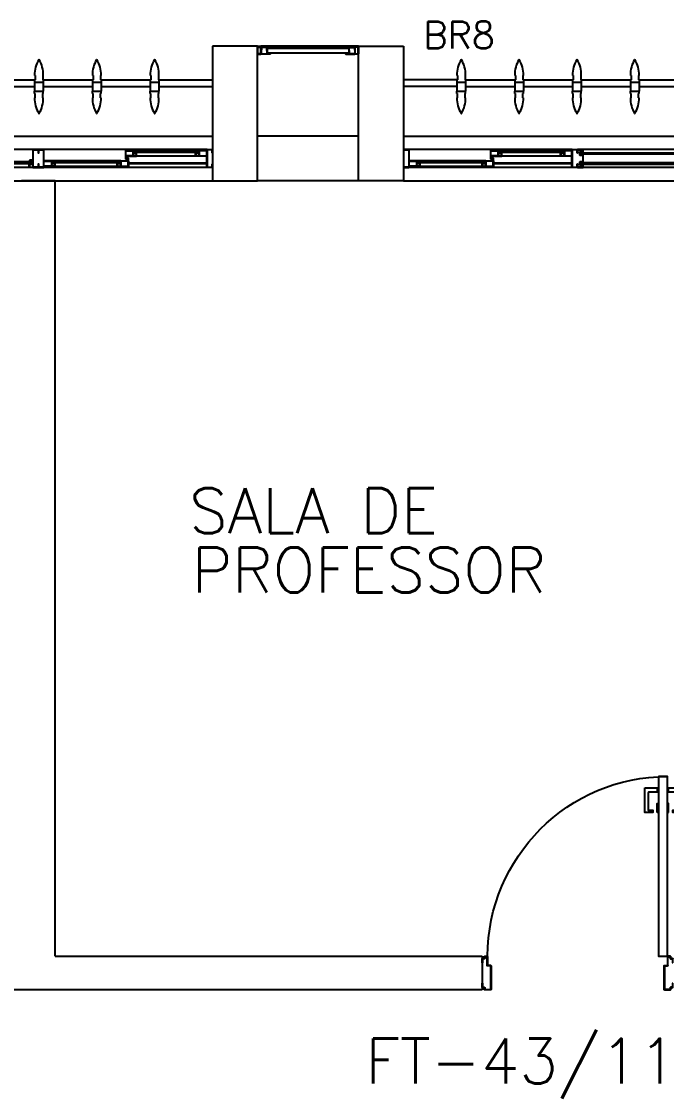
# Model space of a CAD drawing. Header units: millimetres. Extents: x 2686 to 2939, y 1294 to 1441.
# Drawn here: x 2771.421 to 2774.292, y 1406.292 to 1411.084 of the extents above; entities that cross this region are included whole.
import ezdxf

# ---------------------------------------------------------------- set-up
doc = ezdxf.new("R2010")
doc.units = ezdxf.units.MM
for name, color, linetype in [('AR-ALV', 2, 'Continuous'), ('AR-BRISES', 1, 'Continuous'), ('AR-ESQ', 1, 'Continuous'), ('AR-ESTC', 3, 'Continuous'), ('AR-PEITORIL', 1, 'Continuous'), ('AR-PORTA', 1, 'Continuous'), ('BR-PAINEL', 1, 'Continuous'), ('BR-SUPORTE', 1, 'Continuous'), ('BR-TEXTO', 2, 'Continuous'), ('DT-ESQ-BAGUETE-C', 1, 'Continuous'), ('DT-ESQ-BAGUETE-V', 1, 'Continuous'), ('DT-ESQ-CHAPA DOBRADA-V', 1, 'Continuous'), ('DT-ESQ-MARCO-V', 1, 'Continuous'), ('DT-ESQ-PERFIL CADEIRA-C', 2, 'Continuous'), ('DT-ESQ-PERFIL CADEIRA-V', 2, 'Continuous'), ('DT-ESQ-PERFIL U SIMPLES-C', 2, 'Continuous'), ('DT-ESQ-PERFIL U-C', 2, 'Continuous'), ('DT-ESQ-PERFIL U-V', 1, 'Continuous'), ('DT-ESQ-VENEZIANA-C', 1, 'Continuous'), ('DT-ESQ-VENEZIANA-V', 1, 'Continuous'), ('DT-ESQ-VIDRO-C', 2, 'Continuous'), ('DT-ESQ-VIDRO-V', 71, 'Continuous'), ('DT-TXTMOD', 1, 'Continuous'), ('ENDEREÇO', 2, 'Continuous'), ('maçaneta', 1, 'Continuous'), ('mov', 1, 'Continuous'), ('PM-PERFIL U-C', 2, 'Continuous'), ('pm1', 2, 'Continuous'), ('TEXTO', 2, 'Continuous')]:
    doc.layers.add(name, color=color, linetype=linetype)
doc.styles.add('S10', font='simplex.shx', dxfattribs={"height": 0.1})
doc.styles.add('S12', font='simplex.shx', dxfattribs={"width": 1.1, "height": 0.12})
doc.styles.add('UNB-100', font='simplex.shx', dxfattribs={"height": 0.2})
doc.styles.add('UNB1-100', font='simplex.shx', dxfattribs={"height": 0.2})

# ---------------------------------------------------------------- blocks, each defined once
blk = doc.blocks.new('EF27-P')
at = {"layer": 'DT-ESQ-BAGUETE-C', "ltscale": 0.1}
for points in [[(0.4225, -0.08), (0.409, -0.08), (0.409, -0.0785), (0.422, -0.0785, 0.414214), (0.4225, -0.078), (0.4225, -0.067, 0.414214), (0.422, -0.0665), (0.409, -0.0665), (0.409, -0.065), (0.4225, -0.065, -0.414214), (0.424, -0.0665), (0.424, -0.0785, -0.414214)], [(0.7015, -0.08), (0.715, -0.08), (0.715, -0.0785), (0.702, -0.0785, -0.414214), (0.7015, -0.078), (0.7015, -0.067, -0.414214), (0.702, -0.0665), (0.715, -0.0665), (0.715, -0.065), (0.7015, -0.065, 0.414214), (0.7, -0.0665), (0.7, -0.0785, 0.414214)], [(0.814, -0.075), (0.8005, -0.075), (0.8005, -0.0735), (0.814, -0.0735), (0.814, -0.0615), (0.8005, -0.0615), (0.8005, -0.06), (0.814, -0.06, -0.414214), (0.8155, -0.0615), (0.8155, -0.0735, -0.414214)], [(0.0735, -0.125), (0.06, -0.125), (0.06, -0.1235), (0.073, -0.1235, 0.414214), (0.0735, -0.123), (0.0735, -0.112, 0.414214), (0.073, -0.1115), (0.06, -0.1115), (0.06, -0.11), (0.0735, -0.11, -0.414214), (0.075, -0.1115), (0.075, -0.1235, -0.414214)], [(0.339, -0.125), (0.3525, -0.125), (0.3525, -0.1235), (0.3395, -0.1235, -0.414214), (0.339, -0.123), (0.339, -0.112, -0.414214), (0.3395, -0.1115), (0.3525, -0.1115), (0.3525, -0.11), (0.339, -0.11, 0.414214), (0.3375, -0.1115), (0.3375, -0.1235, 0.414214)]]:
    blk.add_lwpolyline(points, format="xyb", close=True, dxfattribs=at)
at = {"layer": 'DT-ESQ-BAGUETE-V', "ltscale": 0.1}
for p, q in [((0.4225, -0.065), (0.7015, -0.065)), ((0.0735, -0.11), (0.339, -0.11))]:
    blk.add_line(p, q, dxfattribs=at)
at = {"layer": 'DT-ESQ-CHAPA DOBRADA-V', "ltscale": 0.1}
for p, q in [((0.025, -0.077), (0.374, -0.077)), ((0.025, -0.08), (0.374, -0.08))]:
    blk.add_line(p, q, dxfattribs=at)
at = {"layer": 'DT-ESQ-MARCO-V', "ltscale": 0.1}
for p, q in [((0.7985, -0.06), (1.9515, -0.06)), ((0.7985, -0.14), (1.9515, -0.14))]:
    blk.add_line(p, q, dxfattribs=at)
at = {"layer": 'DT-ESQ-PERFIL CADEIRA-C', "ltscale": 0.1}
for p, q in [((0.376, -0.0885), (0.4225, -0.0885)), ((0.75, -0.0885), (0.7015, -0.0885)), ((0.025, -0.1335), (0.0735, -0.1335)), ((0.3855, -0.1335), (0.339, -0.1335))]:
    blk.add_line(p, q, dxfattribs=at)
for points in [[(0.4225, -0.087, -1), (0.4225, -0.09), (0.376, -0.09, -0.414214), (0.374, -0.088), (0.374, -0.067, -0.414214), (0.376, -0.065), (0.4075, -0.065, -0.414214), (0.409, -0.0665), (0.409, -0.087)], [(0.409, -0.0885, -0.198913), (0.4079, -0.0881, -0.198913), (0.4075, -0.087), (0.4075, -0.067, 0.414214), (0.407, -0.0665), (0.376, -0.0665, 0.414214), (0.3755, -0.067), (0.3755, -0.088, 0.414214), (0.376, -0.0885)], [(0.7015, -0.09), (0.75, -0.09), (0.75, -0.0885), (0.715, -0.0885, 0.198912), (0.7161, -0.0881, 0.198913), (0.7165, -0.087), (0.7165, -0.067, -0.414214), (0.717, -0.0665), (0.75, -0.0665), (0.75, -0.065), (0.7165, -0.065, 0.414214), (0.715, -0.0665), (0.715, -0.0785), (0.715, -0.08), (0.715, -0.087), (0.7015, -0.087, 1)], [(0.0735, -0.135), (0.025, -0.135), (0.025, -0.1335), (0.06, -0.1335, -0.198912), (0.0589, -0.1331, -0.198913), (0.0585, -0.132), (0.0585, -0.112, 0.414214), (0.058, -0.1115), (0.025, -0.1115), (0.025, -0.11), (0.0585, -0.11, -0.414214), (0.06, -0.1115), (0.06, -0.1235), (0.06, -0.125), (0.06, -0.132), (0.0735, -0.132, -1)], [(0.339, -0.132, 1), (0.339, -0.135), (0.3855, -0.135, 0.414214), (0.3875, -0.133), (0.3875, -0.112, 0.414214), (0.3855, -0.11), (0.354, -0.11, 0.414214), (0.3525, -0.1115), (0.3525, -0.132)], [(0.3525, -0.1335, 0.198913), (0.3536, -0.1331, 0.198913), (0.354, -0.132), (0.354, -0.112, -0.414214), (0.3545, -0.1115), (0.3855, -0.1115, -0.414214), (0.386, -0.112), (0.386, -0.133, -0.414214), (0.3855, -0.1335)]]:
    blk.add_lwpolyline(points, format="xyb", close=True, dxfattribs=at)
at = {"layer": 'DT-ESQ-PERFIL CADEIRA-V', "ltscale": 0.1}
for p, q in [((0.4075, -0.09), (0.7015, -0.09)), ((0.0735, -0.135), (0.339, -0.135))]:
    blk.add_line(p, q, dxfattribs=at)
at = {"layer": 'DT-ESQ-PERFIL U SIMPLES-C', "ltscale": 0.1}
for points in [[(0.376, -0.102), (0.384, -0.102), (0.384, -0.1005), (0.376, -0.1005, -0.414214), (0.3755, -0.1), (0.3755, -0.092, -0.414214), (0.376, -0.0915), (0.384, -0.0915), (0.384, -0.09), (0.376, -0.09, 0.414214), (0.374, -0.092), (0.374, -0.1, 0.414214)], [(0.3855, -0.098), (0.3775, -0.098), (0.3775, -0.0995), (0.3855, -0.0995, -0.414214), (0.386, -0.1), (0.386, -0.108, -0.414214), (0.3855, -0.1085), (0.3775, -0.1085), (0.3775, -0.11), (0.3855, -0.11, 0.414214), (0.3875, -0.108), (0.3875, -0.1, 0.414214)]]:
    blk.add_lwpolyline(points, format="xyb", close=True, dxfattribs=at)
at = {"layer": 'DT-ESQ-PERFIL U-C', "ltscale": 0.1}
for points in [[(0, -0.0615, -0.414214), (0.0015, -0.06), (0.0235, -0.06, -0.414214), (0.025, -0.0615), (0.025, -0.1385, -0.414214), (0.0235, -0.14), (0.0015, -0.14, -0.414214), (0, -0.1385), (0, -0.125), (0.0015, -0.125), (0.0015, -0.138, 0.414214), (0.002, -0.1385), (0.023, -0.1385, 0.414214), (0.0235, -0.138), (0.0235, -0.062, 0.414214), (0.023, -0.0615), (0.002, -0.0615, 0.414214), (0.0015, -0.062), (0.0015, -0.075), (0, -0.075)], [(0.775, -0.0615, 0.414214), (0.7735, -0.06), (0.7515, -0.06, 0.414214), (0.75, -0.0615), (0.75, -0.1385, 0.414214), (0.7515, -0.14), (0.7735, -0.14, 0.414214), (0.775, -0.1385), (0.775, -0.125), (0.7735, -0.125), (0.7735, -0.138, -0.414214), (0.773, -0.1385), (0.752, -0.1385, -0.414214), (0.7515, -0.138), (0.7515, -0.062, -0.414214), (0.752, -0.0615), (0.773, -0.0615, -0.414214), (0.7735, -0.062), (0.7735, -0.075), (0.775, -0.075)]]:
    blk.add_lwpolyline(points, format="xyb", close=True, dxfattribs=at)
blk.add_lwpolyline([(0.8, -0.0905), (0.8, -0.0905, 0.414214), (0.7985, -0.092), (0.7985, -0.1385), (0.7765, -0.1385), (0.7765, -0.125), (0.775, -0.125), (0.775, -0.1385, 0.414214), (0.7765, -0.14), (0.7985, -0.14, 0.414214), (0.8, -0.1385), (0.8, -0.092), (0.8135, -0.092, 1), (0.8135, -0.089), (0.8, -0.089), (0.8, -0.0615, 0.414214), (0.7985, -0.06), (0.7765, -0.06, 0.414214), (0.775, -0.0615), (0.775, -0.075), (0.7765, -0.075), (0.7765, -0.0615), (0.7985, -0.0615), (0.7985, -0.089, 0.414214), (0.8, -0.0905), (0.8135, -0.0905)], format="xyb", dxfattribs=at)
at = {"layer": 'DT-ESQ-PERFIL U-V', "ltscale": 0.1}
for p, q in [((0.0235, -0.06), (0.7515, -0.06)), ((0.0235, -0.14), (0.7515, -0.14))]:
    blk.add_line(p, q, dxfattribs=at)
at = {"layer": 'DT-ESQ-VIDRO-C', "ltscale": 0.1}
for points in [[(0.7125, -0.085), (0.7125, -0.082), (0.4115, -0.082), (0.4115, -0.085)], [(0.802, -0.087), (0.802, -0.077), (1.948, -0.077), (1.948, -0.087)], [(0.063, -0.13), (0.063, -0.127), (0.3495, -0.127), (0.3495, -0.13)]]:
    blk.add_lwpolyline(points, close=True, dxfattribs=at)
at = {"layer": 'DT-TXTMOD', "ltscale": 0.1, "style": 'S10', "flags": 3}
for tag, p in [('M01', (0.025, -0.28)), ('M02', (0.3253, -0.28)), ('M03', (0.627, -0.28)), ('M04', (0.9288, -0.28)), ('M05', (1.2306, -0.28)), ('M06', (1.5323, -0.28)), ('M07', (1.8341, -0.28)), ('M08', (2.1359, -0.28)), ('M09', (2.4376, -0.28)), ('M10', (2.7394, -0.28)), ('M11', (3.0412, -0.28)), ('M12', (3.3429, -0.28)), ('M13', (3.6447, -0.28)), ('M14', (3.9464, -0.28)), ('M15', (4.2482, -0.28)), ('M16', (4.55, -0.28)), ('M17', (4.8517, -0.28))]:
    blk.add_attdef(tag, p, '', height=0.1, dxfattribs=at)
blk = doc.blocks.new('EF35-P')
at = {"layer": 'DT-ESQ-BAGUETE-C', "ltscale": 0.1}
for points in [[(4.7975, -0.08), (4.784, -0.08), (4.784, -0.0785), (4.797, -0.0785, 0.414214), (4.7975, -0.078), (4.7975, -0.067, 0.414214), (4.797, -0.0665), (4.784, -0.0665), (4.784, -0.065), (4.7975, -0.065, -0.414214), (4.799, -0.0665), (4.799, -0.0785, -0.414214)], [(5.0765, -0.08), (5.09, -0.08), (5.09, -0.0785), (5.077, -0.0785, -0.414214), (5.0765, -0.078), (5.0765, -0.067, -0.414214), (5.077, -0.0665), (5.09, -0.0665), (5.09, -0.065), (5.0765, -0.065, 0.414214), (5.075, -0.0665), (5.075, -0.0785, 0.414214)], [(4.4485, -0.125), (4.435, -0.125), (4.435, -0.1235), (4.448, -0.1235, 0.414214), (4.4485, -0.123), (4.4485, -0.112, 0.414214), (4.448, -0.1115), (4.435, -0.1115), (4.435, -0.11), (4.4485, -0.11, -0.414214), (4.45, -0.1115), (4.45, -0.1235, -0.414214)], [(4.714, -0.125), (4.7275, -0.125), (4.7275, -0.1235), (4.7145, -0.1235, -0.414214), (4.714, -0.123), (4.714, -0.112, -0.414214), (4.7145, -0.1115), (4.7275, -0.1115), (4.7275, -0.11), (4.714, -0.11, 0.414214), (4.7125, -0.1115), (4.7125, -0.1235, 0.414214)]]:
    blk.add_lwpolyline(points, format="xyb", close=True, dxfattribs=at)
at = {"layer": 'DT-ESQ-BAGUETE-V', "ltscale": 0.1}
for p, q in [((4.7975, -0.065), (5.0765, -0.065)), ((4.4485, -0.11), (4.714, -0.11))]:
    blk.add_line(p, q, dxfattribs=at)
at = {"layer": 'DT-ESQ-CHAPA DOBRADA-V', "ltscale": 0.1}
for p, q in [((4.4, -0.077), (4.749, -0.077)), ((4.4, -0.08), (4.749, -0.08))]:
    blk.add_line(p, q, dxfattribs=at)
at = {"layer": 'DT-ESQ-MARCO-V', "ltscale": 0.1}
for p, q in [((3.7985, -0.06), (4.3515, -0.06)), ((3.7985, -0.14), (4.3515, -0.14))]:
    blk.add_line(p, q, dxfattribs=at)
at = {"layer": 'DT-ESQ-PERFIL CADEIRA-C', "ltscale": 0.1}
for p, q in [((4.751, -0.0885), (4.7975, -0.0885)), ((5.125, -0.0885), (5.0765, -0.0885)), ((4.4, -0.1335), (4.4485, -0.1335)), ((4.7605, -0.1335), (4.714, -0.1335))]:
    blk.add_line(p, q, dxfattribs=at)
for points in [[(4.7975, -0.087, -1), (4.7975, -0.09), (4.751, -0.09, -0.414214), (4.749, -0.088), (4.749, -0.067, -0.414214), (4.751, -0.065), (4.7825, -0.065, -0.414214), (4.784, -0.0665), (4.784, -0.087)], [(4.784, -0.0885, -0.198913), (4.7829, -0.0881, -0.198913), (4.7825, -0.087), (4.7825, -0.067, 0.414214), (4.782, -0.0665), (4.751, -0.0665, 0.414214), (4.7505, -0.067), (4.7505, -0.088, 0.414214), (4.751, -0.0885)], [(5.0765, -0.09), (5.125, -0.09), (5.125, -0.0885), (5.09, -0.0885, 0.198912), (5.0911, -0.0881, 0.198913), (5.0915, -0.087), (5.0915, -0.067, -0.414214), (5.092, -0.0665), (5.125, -0.0665), (5.125, -0.065), (5.0915, -0.065, 0.414214), (5.09, -0.0665), (5.09, -0.0785), (5.09, -0.08), (5.09, -0.087), (5.0765, -0.087, 1)], [(4.4485, -0.135), (4.4, -0.135), (4.4, -0.1335), (4.435, -0.1335, -0.198912), (4.4339, -0.1331, -0.198913), (4.4335, -0.132), (4.4335, -0.112, 0.414214), (4.433, -0.1115), (4.4, -0.1115), (4.4, -0.11), (4.4335, -0.11, -0.414214), (4.435, -0.1115), (4.435, -0.1235), (4.435, -0.125), (4.435, -0.132), (4.4485, -0.132, -1)], [(4.714, -0.132, 1), (4.714, -0.135), (4.7605, -0.135, 0.414214), (4.7625, -0.133), (4.7625, -0.112, 0.414214), (4.7605, -0.11), (4.729, -0.11, 0.414214), (4.7275, -0.1115), (4.7275, -0.132)], [(4.7275, -0.1335, 0.198913), (4.7286, -0.1331, 0.198913), (4.729, -0.132), (4.729, -0.112, -0.414214), (4.7295, -0.1115), (4.7605, -0.1115, -0.414214), (4.761, -0.112), (4.761, -0.133, -0.414214), (4.7605, -0.1335)]]:
    blk.add_lwpolyline(points, format="xyb", close=True, dxfattribs=at)
at = {"layer": 'DT-ESQ-PERFIL CADEIRA-V', "ltscale": 0.1}
for p, q in [((4.7825, -0.09), (5.0765, -0.09)), ((4.4485, -0.135), (4.714, -0.135))]:
    blk.add_line(p, q, dxfattribs=at)
at = {"layer": 'DT-ESQ-PERFIL U SIMPLES-C', "ltscale": 0.1}
for points in [[(4.751, -0.102), (4.759, -0.102), (4.759, -0.1005), (4.751, -0.1005, -0.414214), (4.7505, -0.1), (4.7505, -0.092, -0.414214), (4.751, -0.0915), (4.759, -0.0915), (4.759, -0.09), (4.751, -0.09, 0.414214), (4.749, -0.092), (4.749, -0.1, 0.414214)], [(4.7605, -0.098), (4.7525, -0.098), (4.7525, -0.0995), (4.7605, -0.0995, -0.414214), (4.761, -0.1), (4.761, -0.108, -0.414214), (4.7605, -0.1085), (4.7525, -0.1085), (4.7525, -0.11), (4.7605, -0.11, 0.414214), (4.7625, -0.108), (4.7625, -0.1, 0.414214)]]:
    blk.add_lwpolyline(points, format="xyb", close=True, dxfattribs=at)
at = {"layer": 'DT-ESQ-PERFIL U-C', "ltscale": 0.1}
for points in [[(4.35, -0.1285), (4.35, -0.1385, 0.414214), (4.3515, -0.14), (4.3735, -0.14, 0.414214), (4.375, -0.1385), (4.375, -0.125), (4.3735, -0.125), (4.3735, -0.138, -0.414214), (4.373, -0.1385), (4.352, -0.1385, -0.414214), (4.3515, -0.138), (4.3515, -0.1285), (4.3645, -0.1285, 0.414214), (4.366, -0.127), (4.366, -0.117, 0.414214), (4.3645, -0.1155), (4.3515, -0.1155), (4.3515, -0.0845), (4.3645, -0.0845, 0.414214), (4.366, -0.083), (4.366, -0.073, 0.414214), (4.3645, -0.0715), (4.3515, -0.0715), (4.3515, -0.062, -0.414214), (4.352, -0.0615), (4.373, -0.0615, -0.414214), (4.3735, -0.062), (4.3735, -0.075), (4.375, -0.075), (4.375, -0.0615, 0.414214), (4.3735, -0.06), (4.3515, -0.06, 0.414214), (4.35, -0.0615), (4.35, -0.0715, 0.414214), (4.3515, -0.073), (4.3645, -0.073), (4.3645, -0.083), (4.3515, -0.083), (4.3515, -0.083, 0.414214), (4.35, -0.0845), (4.35, -0.1155, 0.414214), (4.3515, -0.117), (4.3515, -0.117), (4.3645, -0.117), (4.3645, -0.127), (4.3515, -0.127, 0.414214)], [(4.375, -0.0615, -0.414214), (4.3765, -0.06), (4.3985, -0.06, -0.414214), (4.4, -0.0615), (4.4, -0.1385, -0.414214), (4.3985, -0.14), (4.3765, -0.14, -0.414214), (4.375, -0.1385), (4.375, -0.125), (4.3765, -0.125), (4.3765, -0.138, 0.414214), (4.377, -0.1385), (4.398, -0.1385, 0.414214), (4.3985, -0.138), (4.3985, -0.062, 0.414214), (4.398, -0.0615), (4.377, -0.0615, 0.414214), (4.3765, -0.062), (4.3765, -0.075), (4.375, -0.075)], [(5.15, -0.0615, 0.414214), (5.1485, -0.06), (5.1265, -0.06, 0.414214), (5.125, -0.0615), (5.125, -0.1385, 0.414214), (5.1265, -0.14), (5.1485, -0.14, 0.414214), (5.15, -0.1385), (5.15, -0.125), (5.1485, -0.125), (5.1485, -0.138, -0.414214), (5.148, -0.1385), (5.127, -0.1385, -0.414214), (5.1265, -0.138), (5.1265, -0.062, -0.414214), (5.127, -0.0615), (5.148, -0.0615, -0.414214), (5.1485, -0.062), (5.1485, -0.075), (5.15, -0.075)]]:
    blk.add_lwpolyline(points, format="xyb", close=True, dxfattribs=at)
at = {"layer": 'DT-ESQ-PERFIL U-V', "ltscale": 0.1}
for p, q in [((4.3985, -0.06), (5.1265, -0.06)), ((4.3985, -0.14), (5.1265, -0.14))]:
    blk.add_line(p, q, dxfattribs=at)
at = {"layer": 'DT-ESQ-VIDRO-C', "ltscale": 0.1}
for points in [[(4.3625, -0.081), (4.3625, -0.075), (3.7875, -0.075), (3.7875, -0.081)], [(5.0875, -0.085), (5.0875, -0.082), (4.7865, -0.082), (4.7865, -0.085)], [(4.438, -0.13), (4.438, -0.127), (4.7245, -0.127), (4.7245, -0.13)]]:
    blk.add_lwpolyline(points, close=True, dxfattribs=at)
at = {"layer": 'DT-ESQ-VIDRO-V', "ltscale": 0.1}
blk.add_lwpolyline([(4.3625, -0.119), (4.3625, -0.125), (3.7875, -0.125), (3.7875, -0.119)], close=True, dxfattribs=at)
at = {"layer": 'DT-TXTMOD', "ltscale": 0.1, "style": 'S10', "flags": 3}
for tag, p in [('M01', (0.025, -0.28)), ('M02', (0.3253, -0.28)), ('M03', (0.627, -0.28)), ('M04', (0.9288, -0.28)), ('M05', (1.2306, -0.28)), ('M06', (1.5323, -0.28)), ('M07', (1.8341, -0.28)), ('M08', (2.1359, -0.28)), ('M09', (2.4376, -0.28)), ('M10', (2.7394, -0.28)), ('M11', (3.0412, -0.28)), ('M12', (3.3429, -0.28)), ('M13', (3.6447, -0.28)), ('M14', (3.9464, -0.28)), ('M15', (4.2482, -0.28)), ('M16', (4.55, -0.28)), ('M17', (4.8517, -0.28))]:
    blk.add_attdef(tag, p, '', height=0.1, dxfattribs=at)
blk = doc.blocks.new('BR-MODULO8')
at = {"layer": 'BR-PAINEL'}
for p, q in [((-4.9117, 0.27), (-4.9092, 0.27)), ((-4.9117, 0.25), (-4.9117, 0.24)), ((-4.9117, 0.25), (-4.9092, 0.25)), ((-4.9117, 0.24), (-4.8733, 0.24)), ((-4.9117, 0.24), (-4.9117, 0.2)), ((-4.9092, 0.27), (-4.9092, 0.25)), ((-4.8758, 0.27), (-4.8758, 0.25)), ((-4.8733, 0.27), (-4.8758, 0.27)), ((-4.8733, 0.25), (-4.8758, 0.25)), ((-4.8733, 0.25), (-4.8733, 0.24)), ((-4.8733, 0.24), (-4.8733, 0.2)), ((-4.6542, 0.27), (-4.6517, 0.27)), ((-4.6542, 0.25), (-4.6542, 0.24)), ((-4.6542, 0.25), (-4.6517, 0.25)), ((-4.6542, 0.24), (-4.6158, 0.24)), ((-4.6542, 0.24), (-4.6542, 0.2)), ((-4.6517, 0.27), (-4.6517, 0.25)), ((-4.6183, 0.27), (-4.6183, 0.25)), ((-4.6158, 0.27), (-4.6183, 0.27)), ((-4.6158, 0.25), (-4.6183, 0.25)), ((-4.6158, 0.25), (-4.6158, 0.24)), ((-4.6158, 0.24), (-4.6158, 0.2)), ((-4.3967, 0.27), (-4.3942, 0.27)), ((-4.3967, 0.25), (-4.3967, 0.24)), ((-4.3967, 0.25), (-4.3942, 0.25)), ((-4.3967, 0.24), (-4.3583, 0.24)), ((-4.3967, 0.24), (-4.3967, 0.2)), ((-4.3942, 0.27), (-4.3942, 0.25)), ((-4.3608, 0.27), (-4.3608, 0.25)), ((-4.3583, 0.27), (-4.3608, 0.27)), ((-4.3583, 0.25), (-4.3608, 0.25)), ((-4.3583, 0.25), (-4.3583, 0.24)), ((-4.3583, 0.24), (-4.3583, 0.2)), ((-4.1392, 0.27), (-4.1367, 0.27)), ((-4.1392, 0.25), (-4.1392, 0.24)), ((-4.1392, 0.25), (-4.1367, 0.25)), ((-4.1392, 0.24), (-4.1008, 0.24)), ((-4.1392, 0.24), (-4.1392, 0.2)), ((-4.1367, 0.27), (-4.1367, 0.25)), ((-4.1033, 0.27), (-4.1033, 0.25)), ((-4.1008, 0.27), (-4.1033, 0.27)), ((-4.1008, 0.25), (-4.1033, 0.25)), ((-4.1008, 0.25), (-4.1008, 0.24)), ((-4.1008, 0.24), (-4.1008, 0.2)), ((-0.7917, 0.27), (-0.7892, 0.27)), ((-0.7917, 0.25), (-0.7917, 0.24)), ((-0.7917, 0.25), (-0.7892, 0.25)), ((-0.7917, 0.24), (-0.7533, 0.24)), ((-0.7917, 0.24), (-0.7917, 0.2)), ((-0.7892, 0.27), (-0.7892, 0.25)), ((-0.7558, 0.27), (-0.7558, 0.25)), ((-0.7533, 0.27), (-0.7558, 0.27)), ((-0.7533, 0.25), (-0.7558, 0.25)), ((-0.7533, 0.25), (-0.7533, 0.24)), ((-0.7533, 0.24), (-0.7533, 0.2)), ((-0.5342, 0.27), (-0.5317, 0.27)), ((-0.5342, 0.25), (-0.5317, 0.25)), ((-0.5342, 0.25), (-0.5342, 0.24)), ((-0.5342, 0.24), (-0.5342, 0.2)), ((-0.5342, 0.24), (-0.4958, 0.24)), ((-0.5317, 0.27), (-0.5317, 0.25)), ((-0.4958, 0.27), (-0.4983, 0.27)), ((-0.4983, 0.27), (-0.4983, 0.25)), ((-0.4958, 0.25), (-0.4983, 0.25)), ((-0.4958, 0.25), (-0.4958, 0.24)), ((-0.4958, 0.24), (-0.4958, 0.2)), ((-0.2767, 0.27), (-0.2742, 0.27)), ((-0.2767, 0.25), (-0.2767, 0.24)), ((-0.2767, 0.25), (-0.2742, 0.25)), ((-0.2767, 0.24), (-0.2383, 0.24)), ((-0.2767, 0.24), (-0.2767, 0.2)), ((-0.2742, 0.27), (-0.2742, 0.25)), ((-0.2408, 0.27), (-0.2408, 0.25)), ((-0.2383, 0.27), (-0.2408, 0.27)), ((-0.2383, 0.25), (-0.2408, 0.25)), ((-0.2383, 0.25), (-0.2383, 0.24)), ((-0.2383, 0.24), (-0.2383, 0.2)), ((-4.9117, 0.2), (-4.8733, 0.2)), ((-4.9117, 0.19), (-4.9117, 0.2)), ((-4.8733, 0.19), (-4.8733, 0.2)), ((-4.6542, 0.2), (-4.6158, 0.2)), ((-4.6542, 0.19), (-4.6542, 0.2)), ((-4.6158, 0.19), (-4.6158, 0.2)), ((-4.3967, 0.2), (-4.3583, 0.2)), ((-4.3967, 0.19), (-4.3967, 0.2)), ((-4.3583, 0.19), (-4.3583, 0.2)), ((-4.1392, 0.2), (-4.1008, 0.2)), ((-4.1392, 0.19), (-4.1392, 0.2)), ((-4.1008, 0.19), (-4.1008, 0.2)), ((-0.7917, 0.2), (-0.7533, 0.2)), ((-0.7917, 0.19), (-0.7917, 0.2)), ((-0.7533, 0.19), (-0.7533, 0.2)), ((-0.5342, 0.19), (-0.5342, 0.2)), ((-0.5342, 0.2), (-0.4958, 0.2)), ((-0.4958, 0.19), (-0.4958, 0.2)), ((-0.2767, 0.2), (-0.2383, 0.2)), ((-0.2767, 0.19), (-0.2767, 0.2)), ((-0.2383, 0.19), (-0.2383, 0.2)), ((-4.9117, 0.19), (-4.9092, 0.19)), ((-4.9117, 0.17), (-4.9092, 0.17)), ((-4.9092, 0.17), (-4.9092, 0.19)), ((-4.8733, 0.19), (-4.8758, 0.19)), ((-4.8758, 0.17), (-4.8758, 0.19)), ((-4.8733, 0.17), (-4.8758, 0.17)), ((-4.6542, 0.19), (-4.6517, 0.19)), ((-4.6542, 0.17), (-4.6517, 0.17)), ((-4.6517, 0.17), (-4.6517, 0.19)), ((-4.6158, 0.19), (-4.6183, 0.19)), ((-4.6183, 0.17), (-4.6183, 0.19)), ((-4.6158, 0.17), (-4.6183, 0.17)), ((-4.3967, 0.19), (-4.3942, 0.19)), ((-4.3967, 0.17), (-4.3942, 0.17)), ((-4.3942, 0.17), (-4.3942, 0.19)), ((-4.3583, 0.19), (-4.3608, 0.19)), ((-4.3608, 0.17), (-4.3608, 0.19)), ((-4.3583, 0.17), (-4.3608, 0.17)), ((-4.1392, 0.19), (-4.1367, 0.19)), ((-4.1392, 0.17), (-4.1367, 0.17)), ((-4.1367, 0.17), (-4.1367, 0.19)), ((-4.1008, 0.19), (-4.1033, 0.19)), ((-4.1033, 0.17), (-4.1033, 0.19)), ((-4.1008, 0.17), (-4.1033, 0.17)), ((-0.7917, 0.19), (-0.7892, 0.19)), ((-0.7917, 0.17), (-0.7892, 0.17)), ((-0.7892, 0.17), (-0.7892, 0.19)), ((-0.7533, 0.19), (-0.7558, 0.19)), ((-0.7558, 0.17), (-0.7558, 0.19)), ((-0.7533, 0.17), (-0.7558, 0.17)), ((-0.5342, 0.19), (-0.5317, 0.19)), ((-0.5342, 0.17), (-0.5317, 0.17)), ((-0.5317, 0.17), (-0.5317, 0.19)), ((-0.4983, 0.17), (-0.4983, 0.19)), ((-0.4958, 0.19), (-0.4983, 0.19)), ((-0.4958, 0.17), (-0.4983, 0.17)), ((-0.2767, 0.19), (-0.2742, 0.19)), ((-0.2767, 0.17), (-0.2742, 0.17)), ((-0.2742, 0.17), (-0.2742, 0.19)), ((-0.2383, 0.19), (-0.2408, 0.19)), ((-0.2408, 0.17), (-0.2408, 0.19)), ((-0.2383, 0.17), (-0.2408, 0.17))]:
    blk.add_line(p, q, dxfattribs=at)
for centre, radius, start, end in [((-4.7867, 0.2739), 0.1251, 148.4721, 181.772), ((-4.8925, 0.3387), 0.001, 37.1012, 142.8988), ((-4.9983, 0.2739), 0.1251, 358.228, 31.5279), ((-4.5292, 0.2739), 0.1251, 148.4721, 181.772), ((-4.635, 0.3387), 0.001, 37.1012, 142.8988), ((-4.7408, 0.2739), 0.1251, 358.228, 31.5279), ((-4.2717, 0.2739), 0.1251, 148.4721, 181.772), ((-4.3775, 0.3387), 0.001, 37.1012, 142.8988), ((-4.4833, 0.2739), 0.1251, 358.228, 31.5279), ((-4.0142, 0.2739), 0.1251, 148.4721, 181.772), ((-4.12, 0.3387), 0.001, 37.1012, 142.8988), ((-4.2258, 0.2739), 0.1251, 358.228, 31.5279), ((-0.6667, 0.2739), 0.1251, 148.4721, 181.772), ((-0.7725, 0.3387), 0.001, 37.1012, 142.8988), ((-0.8783, 0.2739), 0.1251, 358.228, 31.5279), ((-0.4092, 0.2739), 0.1251, 148.4721, 181.772), ((-0.515, 0.3387), 0.001, 37.1012, 142.8988), ((-0.6208, 0.2739), 0.1251, 358.228, 31.5279), ((-0.1517, 0.2739), 0.1251, 148.4721, 181.772), ((-0.2575, 0.3387), 0.001, 37.1012, 142.8988), ((-0.3633, 0.2739), 0.1251, 358.228, 31.5279), ((-4.7867, 0.1661), 0.1251, 178.228, 211.5279), ((-4.9983, 0.1661), 0.1251, 328.4721, 1.772), ((-4.5292, 0.1661), 0.1251, 178.228, 211.5279), ((-4.7408, 0.1661), 0.1251, 328.4721, 1.772), ((-4.2717, 0.1661), 0.1251, 178.228, 211.5279), ((-4.4833, 0.1661), 0.1251, 328.4721, 1.772), ((-4.0142, 0.1661), 0.1251, 178.228, 211.5279), ((-4.2258, 0.1661), 0.1251, 328.4721, 1.772), ((-0.6667, 0.1661), 0.1251, 178.228, 211.5279), ((-0.8783, 0.1661), 0.1251, 328.4721, 1.772), ((-0.4092, 0.1661), 0.1251, 178.228, 211.5279), ((-0.6208, 0.1661), 0.1251, 328.4721, 1.772), ((-0.1517, 0.1661), 0.1251, 178.228, 211.5279), ((-0.3633, 0.1661), 0.1251, 328.4721, 1.772), ((-4.8925, 0.1013), 0.001, 217.1012, 322.8988), ((-4.635, 0.1013), 0.001, 217.1012, 322.8988), ((-4.3775, 0.1013), 0.001, 217.1012, 322.8988), ((-4.12, 0.1013), 0.001, 217.1012, 322.8988), ((-0.7725, 0.1013), 0.001, 217.1012, 322.8988), ((-0.515, 0.1013), 0.001, 217.1012, 322.8988), ((-0.2575, 0.1013), 0.001, 217.1012, 322.8988)]:
    blk.add_arc(centre, radius, start, end, dxfattribs=at)
at = {"layer": 'BR-SUPORTE'}
for p, q in [((-4.9117, 0.25), (-5.15, 0.25)), ((-4.8733, 0.25), (-4.6517, 0.25)), ((-4.6158, 0.25), (-4.3942, 0.25)), ((-4.3583, 0.25), (-4.1367, 0.25)), ((-4.1008, 0.25), (-3.8792, 0.25)), ((-1.0108, 0.25), (-0.7892, 0.25)), ((-0.7533, 0.25), (-0.5317, 0.25)), ((-0.4958, 0.25), (-0.2742, 0.25)), ((-0.2383, 0.25), (0, 0.25)), ((-4.9117, 0.22), (-5.15, 0.22)), ((-4.8733, 0.22), (-4.6542, 0.22)), ((-4.6158, 0.22), (-4.3967, 0.22)), ((-4.3583, 0.22), (-4.1392, 0.22)), ((-4.1008, 0.22), (-3.8817, 0.22)), ((-1.0108, 0.22), (-0.7917, 0.22)), ((-0.7533, 0.22), (-0.5342, 0.22)), ((-0.4958, 0.22), (-0.2767, 0.22)), ((-0.2383, 0.22), (0, 0.22))]:
    blk.add_line(p, q, dxfattribs=at)
blk = doc.blocks.new('EF01C-P')
at = {"layer": 'DT-ESQ-BAGUETE-C', "ltscale": 0.1}
for points in [[(0.0015, 0.035), (0.015, 0.035), (0.015, 0.0335), (0.0015, 0.0335), (0.0015, 0.005), (0.015, 0.005), (0.015, 0.0035), (0.0015, 0.0035, -0.414214), (0, 0.005), (0, 0.0335, -0.414214)], [(0.4485, 0.035), (0.435, 0.035), (0.435, 0.0335), (0.4485, 0.0335), (0.4485, 0.005), (0.435, 0.005), (0.435, 0.0035), (0.4485, 0.0035, 0.414214), (0.45, 0.005), (0.45, 0.0335, 0.414214)]]:
    blk.add_lwpolyline(points, format="xyb", close=True, dxfattribs=at)
at = {"layer": 'DT-ESQ-PERFIL CADEIRA-C', "ltscale": 0.1}
for points in [[(0.01, 0.0015), (0.01, 0.003), (0.0015, 0.003, 1), (0.0015, 0), (0.015, 0, 0.414214), (0.0165, 0.0015), (0.0165, 0.0335), (0.043, 0.0335)], [(0.043, 0.0065), (0.018, 0.0065), (0.018, 0.0165), (0.0165, 0.0165), (0.0165, 0.0065, 0.414214), (0.018, 0.005), (0.043, 0.005), (0.0565, 0.005, 1), (0.0565, 0.008), (0.043, 0.008), (0.043, 0.02), (0.043, 0.032), (0.0565, 0.032, 1), (0.0565, 0.035), (0.043, 0.035), (0.0165, 0.035, 0.414214), (0.015, 0.0335), (0.015, 0.0015), (0.0015, 0.0015)], [(0.0415, 0.02), (0.0415, 0.032, -0.414214), (0.043, 0.0335), (0.0565, 0.0335)], [(0.0415, 0.02), (0.0415, 0.008, 0.414214), (0.043, 0.0065), (0.0565, 0.0065)], [(0.407, 0.0065), (0.432, 0.0065), (0.432, 0.0165), (0.4335, 0.0165), (0.4335, 0.0065, -0.414214), (0.432, 0.005), (0.407, 0.005), (0.3935, 0.005, -1), (0.3935, 0.008), (0.407, 0.008), (0.407, 0.02), (0.407, 0.032), (0.3935, 0.032, -1), (0.3935, 0.035), (0.407, 0.035), (0.4335, 0.035, -0.414214), (0.435, 0.0335), (0.435, 0.0015), (0.4485, 0.0015)], [(0.4085, 0.02), (0.4085, 0.032, 0.414214), (0.407, 0.0335), (0.3935, 0.0335)], [(0.4085, 0.02), (0.4085, 0.008, -0.414214), (0.407, 0.0065), (0.3935, 0.0065)], [(0.44, 0.0015), (0.44, 0.003), (0.4485, 0.003, -1), (0.4485, 0), (0.435, 0, -0.414214), (0.4335, 0.0015), (0.4335, 0.0335), (0.407, 0.0335)]]:
    blk.add_lwpolyline(points, format="xyb", dxfattribs=at)
at = {"layer": 'DT-ESQ-PERFIL CADEIRA-V', "ltscale": 0.1}
blk.add_line((0.015, 0), (0.435, 0), dxfattribs=at)
at = {"layer": 'DT-ESQ-VENEZIANA-C', "ltscale": 0.1}
for p, q in [((0.043, 0.0105), (0.407, 0.0105)), ((0.043, 0.009), (0.407, 0.009))]:
    blk.add_line(p, q, dxfattribs=at)
at = {"layer": 'DT-ESQ-VENEZIANA-V', "ltscale": 0.1}
blk.add_line((0.043, 0.031), (0.407, 0.031), dxfattribs=at)
at = {"layer": 'DT-TXTMOD', "ltscale": 0.1, "style": 'S10', "flags": 3}
blk.add_attdef('EF01C', (0.0208, -0.14), '', height=0.1, dxfattribs=at)
blk = doc.blocks.new('PM3')
at = {"layer": 'maçaneta'}
for points in [[(0.02, 0.825), (-0.035, 0.825), (-0.035, 0.715), (0, 0.715), (0, 0.725), (-0.02, 0.725), (-0.02, 0.8035, -0.414214), (-0.0185, 0.805), (0.02, 0.805)], [(0.125, 0.825), (0.07, 0.825), (0.07, 0.805), (0.1085, 0.805, -0.414214), (0.11, 0.8035), (0.11, 0.725), (0.09, 0.725), (0.09, 0.715), (0.125, 0.715)]]:
    blk.add_lwpolyline(points, format="xyb", close=True, dxfattribs=at)
for points in [[(0.02, 0.715), (0.02, 0.755), (0.025, 0.755), (0.025, 0.715)], [(0.07, 0.715), (0.07, 0.755), (0.065, 0.755), (0.065, 0.715)]]:
    blk.add_lwpolyline(points, close=True, dxfattribs=at)
at = {"layer": 'mov'}
blk.add_arc((0.025, 0.075), 0.8, 0, 90, dxfattribs=at)
at = {"layer": 'PM-PERFIL U-C'}
for p, q in [((0, 0.045), (0, 0.0635)), ((0.0015, 0.065), (0.01, 0.065)), ((0.002, 0.063), (0.002, 0.045)), ((0.0105, 0.063), (0.002, 0.063)), ((0.01, 0.065), (0.01, 0.0735)), ((0.0115, 0.075), (0.0235, 0.075)), ((0.012, 0.073), (0.012, 0.0645)), ((0.023, 0.073), (0.012, 0.073)), ((0.023, 0.0335), (0.023, 0.073)), ((0.025, 0.0735), (0.025, 0.034)), ((0.825, 0.0735), (0.825, 0.034)), ((0.8385, 0.075), (0.8265, 0.075)), ((0.827, 0.073), (0.838, 0.073)), ((0.827, 0.0335), (0.827, 0.073)), ((0.838, 0.073), (0.838, 0.0645)), ((0.8395, 0.063), (0.848, 0.063)), ((0.84, 0.065), (0.84, 0.0735)), ((0.8485, 0.065), (0.84, 0.065)), ((0.848, 0.063), (0.848, 0.045)), ((0.85, 0.045), (0.85, 0.0635)), ((0.002, 0.045), (0, 0.045)), ((0.038, 0.032), (0.0245, 0.032)), ((0.0385, 0.034), (0.025, 0.034)), ((0.038, 0.032), (0.038, -0.073)), ((0.04, 0.0325), (0.04, -0.0735)), ((0.81, 0.0325), (0.81, -0.0735)), ((0.8115, 0.034), (0.825, 0.034)), ((0.812, 0.032), (0.8255, 0.032)), ((0.812, 0.032), (0.812, -0.073)), ((0.848, 0.045), (0.85, 0.045)), ((0, -0.045), (0.002, -0.045)), ((0, -0.0635), (0, -0.045)), ((0.002, -0.045), (0.002, -0.063)), ((0.85, -0.045), (0.848, -0.045)), ((0.848, -0.045), (0.848, -0.063)), ((0.85, -0.0635), (0.85, -0.045)), ((0.01, -0.065), (0.0015, -0.065)), ((0.002, -0.063), (0.0105, -0.063)), ((0.01, -0.0735), (0.01, -0.065)), ((0.0385, -0.075), (0.0115, -0.075)), ((0.012, -0.0645), (0.012, -0.073)), ((0.012, -0.073), (0.038, -0.073)), ((0.8115, -0.075), (0.8385, -0.075)), ((0.838, -0.073), (0.812, -0.073)), ((0.838, -0.0645), (0.838, -0.073)), ((0.848, -0.063), (0.8395, -0.063)), ((0.84, -0.0735), (0.84, -0.065)), ((0.84, -0.065), (0.8485, -0.065))]:
    blk.add_line(p, q, dxfattribs=at)
for centre, start, end in [((0.0015, 0.0635), 90, 180), ((0.0115, 0.0735), 90, 180), ((0.0105, 0.0645), 270, 0), ((0.0235, 0.0735), 360, 90), ((0.8265, 0.0735), 90, 180), ((0.8395, 0.0645), 180, 270), ((0.8385, 0.0735), 0, 90), ((0.8485, 0.0635), 0, 90), ((0.0245, 0.0335), 180, 270), ((0.0385, 0.0325), 0, 90), ((0.8115, 0.0325), 90, 180), ((0.8255, 0.0335), 270, 0), ((0.0015, -0.0635), 180, 270), ((0.0115, -0.0735), 180, 270), ((0.0105, -0.0645), 0, 90), ((0.0385, -0.0735), 269.9386, 0), ((0.8115, -0.0735), 180, 270.0614), ((0.8395, -0.0645), 90, 180), ((0.8385, -0.0735), 270, 0), ((0.8485, -0.0635), 270, 0)]:
    blk.add_arc(centre, 0.0015, start, end, dxfattribs=at)
at = {"layer": 'pm1'}
blk.add_lwpolyline([(0.065, 0.875), (0.065, 0.075), (0.025, 0.075), (0.025, 0.875)], close=True, dxfattribs=at)

msp = doc.modelspace()

# ---------------------------------------------------------------- linework, layer by layer
at = {"layer": 'AR-ALV'}
for p, q in [((2772.9207, 1410.5749), (2772.4707, 1410.5749)), ((2771.5707, 1410.3749), (2771.4207, 1410.3749)), ((2771.5707, 1406.9249), (2771.5707, 1410.3749)), ((2772.9207, 1410.3749), (2772.4707, 1410.3749)), ((2771.5707, 1406.9249), (2773.4707, 1406.9249)), ((2773.4707, 1406.9249), (2773.4707, 1406.7749)), ((2773.4707, 1406.7749), (2769.5209, 1406.7749))]:
    msp.add_line(p, q, dxfattribs=at)
at = {"layer": 'AR-ESTC'}
for p, q in [((2772.4707, 1410.9749), (2772.2707, 1410.9749)), ((2772.2707, 1410.9749), (2772.2707, 1410.3749)), ((2772.4707, 1410.3749), (2772.4707, 1410.9749)), ((2772.9207, 1410.9749), (2773.1207, 1410.9749)), ((2772.9207, 1410.3749), (2772.9207, 1410.9749)), ((2773.1207, 1410.9749), (2773.1207, 1410.3749)), ((2772.2707, 1410.3749), (2772.4707, 1410.3749)), ((2773.1207, 1410.3749), (2772.9207, 1410.3749))]:
    msp.add_line(p, q, dxfattribs=at)
at = {"layer": 'AR-PEITORIL'}
for p, q in [((2767.1207, 1410.5749), (2772.2707, 1410.5749)), ((2773.1207, 1410.5749), (2778.2707, 1410.5749)), ((2767.1207, 1410.3749), (2772.2707, 1410.3749)), ((2773.1207, 1410.3749), (2778.2707, 1410.3749))]:
    msp.add_line(p, q, dxfattribs=at)

# ---------------------------------------------------------------- block references
at = {"layer": 'AR-BRISES'}
msp.add_blockref('BR-MODULO8', (2772.2707, 1410.5749), dxfattribs=at)
ref = msp.add_blockref('BR-MODULO8', (2778.2707, 1410.5749), dxfattribs=at)
ref.add_attrib('BR', 'BR8', (2773.2092, 1410.9645), dxfattribs={"layer": 'BR-TEXTO', "height": 0.12, "style": 'S12'})
at = {"layer": 'AR-ESQ', "rotation": 180}
for name, p in [('EF01C-P', (2772.9207, 1410.9749)), ('EF27-P', (2772.2707, 1410.3749)), ('EF35-P', (2778.2707, 1410.3749))]:
    msp.add_blockref(name, p, dxfattribs=at)
at = {"layer": 'AR-PORTA', "xscale": -1}
msp.add_blockref('PM3', (2774.3207, 1406.8499), dxfattribs=at)

# ---------------------------------------------------------------- texts
at = {"layer": 'ENDEREÇO', "style": 'UNB1-100'}
msp.add_text('FT-43/11', height=0.2, dxfattribs=at).set_placement((2772.9512, 1406.3587))
at = {"layer": 'TEXTO', "style": 'UNB-100'}
for s, p in [('SALA DE', (2772.1671, 1408.8075)), ('PROFESSOR', (2772.1789, 1408.5442))]:
    msp.add_text(s, height=0.2, dxfattribs=at).set_placement(p)

doc.saveas('drawing.dxf')
